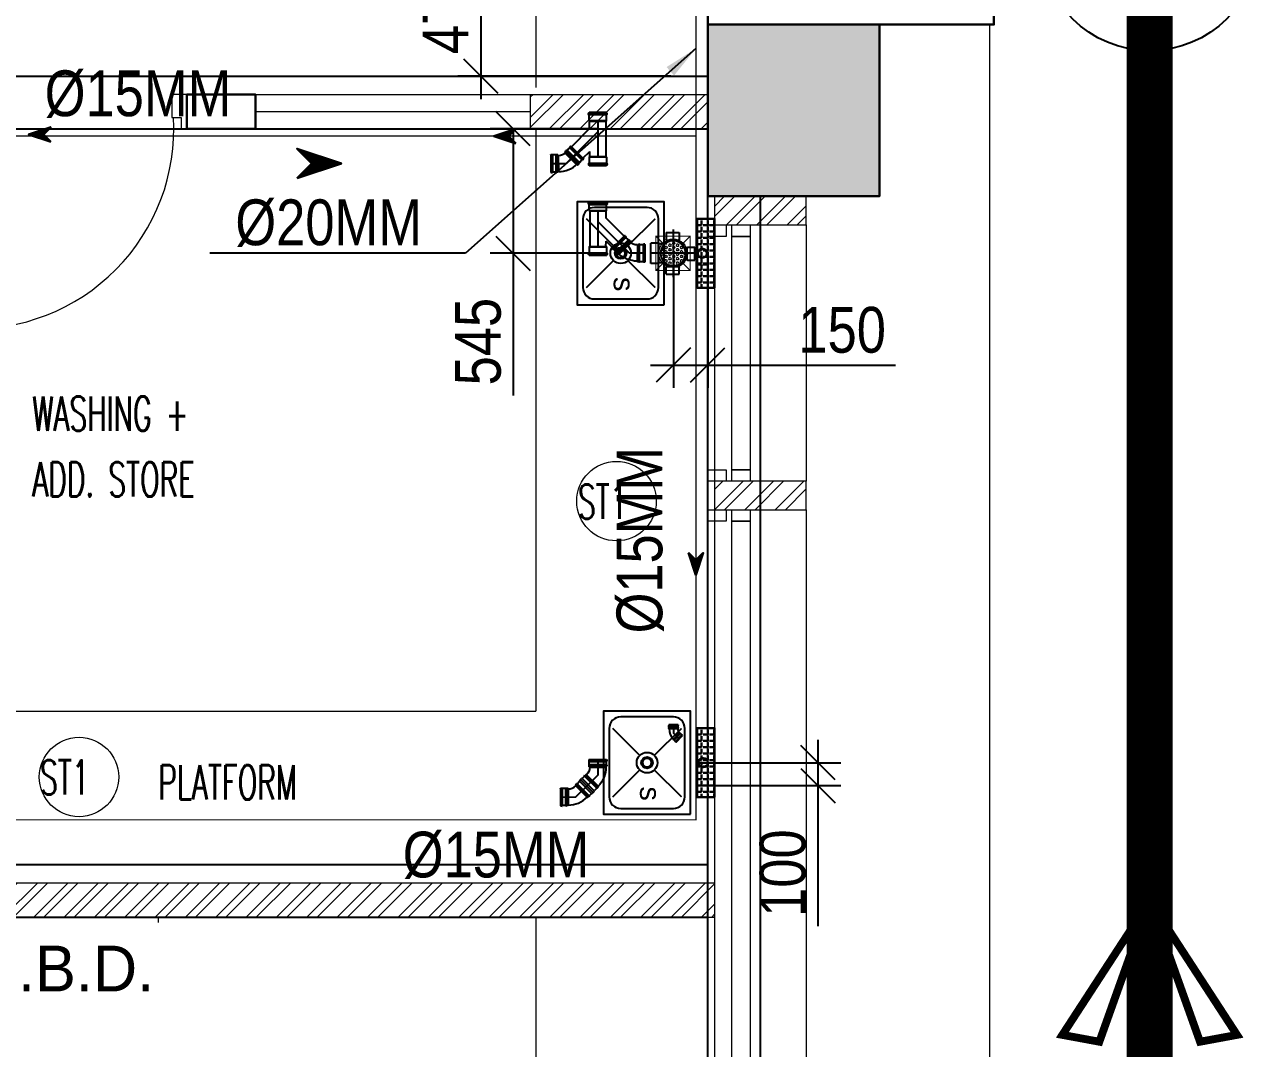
# Model space of a CAD drawing. Header units: inches. Extents: x 5899882 to 5988838, y -468923 to -96891.
# Drawn here: x 5976246 to 5981633, y -137513 to -133039 of the extents above; entities that cross this region are included whole.
import ezdxf

# ---------------------------------------------------------------- set-up
doc = ezdxf.new("R2010")
doc.units = ezdxf.units.IN
doc.header["$MEASUREMENT"] = 0
doc.linetypes.add('1', pattern=[0])
doc.linetypes.add('CONTINOUS', pattern=[0])
doc.layers.get('Defpoints').update_dxf_attribs({"color": 8})
for name, color, linetype in [('0 - SLC- 900mmx 450mm Drainage chamber FOR ETP', 200, 'Continuous'), ('0 slc Sewage flow', 3, 'Continuous'), ('0- SLC ARCH LAYOUT', 7, 'Continuous'), ('0- SLC DIMENSION', 7, 'Continuous'), ('0-SLC RCC GR. FLOOR', 7, 'Continuous'), ('0-SLC-40 MM Waste water pipe', 3, 'Continuous'), ('0-SLC-75MM WASTE PIPE', 6, 'Continuous'), ('0-SLC-DOMESTIC LINE', 5, 'DOMESTIC_LINE'), ('0-SLC-DRAINAGE CHAMBER', 1, 'Continuous'), ('0-SLC-DRAINAGE LINE FOR ETP', 1, 'CONTINOUS'), ('0-SLC-Multi nahani trap', 6, 'Continuous'), ('0-SLC-Toilet fixture', 5, 'Continuous'), ('A-WALL-PATT', 252, 'Continuous'), ('Beam1', 30, 'Continuous'), ('colaum1', 42, 'Continuous')]:
    doc.layers.add(name, color=color, linetype=linetype)
for name, color, linetype, lineweight in [('0-SLC-100 mm Multi nahani trap jali', 253, 'Continuous', 13), ('ARCL-BOARD', 8, 'Continuous', 9), ('ARCL-HATCH-B', 8, 'Continuous', 5), ('ARLC-COL', 8, 'Continuous', 30), ('ARLC-DIM0', 8, 'Continuous', 5), ('ARLC-DOOR-W', 8, 'Continuous', 5), ('ARLC-ELE0', 8, 'Continuous', 9), ('ARLC-FUR (NOMN)', 8, 'Continuous', 9), ('ARLC-FURN', 8, 'Continuous', 9), ('ARLC-HATCH-C', 8, 'Continuous', 5), ('ARLC-SINK', 8, 'Continuous', 9), ('ARLC-TEXT0', 8, 'Continuous', 20), ('ARLC-WALL', 8, 'Continuous', 15), ('SL- Drainage Line', 30, 'Continuous', 30)]:
    doc.layers.add(name, color=color, linetype=linetype, lineweight=lineweight)
doc.styles.add('ARIAL', font='tahoma.ttf')
doc.styles.add('RS', font='simplex8.shx', dxfattribs={"width": 0.6, "height": 150})
doc.styles.get("Standard").update_dxf_attribs({"font": 'arial.ttf'})
doc.styles.add('swati', font='GOTHIC.TTF')
doc.styles.add('swis cn bt', font='swissc.ttf')
doc.linetypes.add('DOMESTIC_LINE', pattern='A,0.5,-0.2,["DWS",ARIAL,S=0.1,R=0,X=-0.1,Y=-0.05],-0.25', length=0.95)
doc.dimstyles.new('SLC', dxfattribs={"dimtxt": 200, "dimasz": 150, "dimexe": 100, "dimexo": 0, "dimgap": 50, "dimtad": 1, "dimdec": 0, "dimrnd": 5, "dimzin": 1, "dimdsep": 46, "dimtxsty": 'swis cn bt', "dimblk": 'OBLIQUE', "dimcen": 60, "dimdle": 100, "dimclrd": 256, "dimclre": 256, "dimclrt": 256, "dimazin": 0, "dimtfac": 1, "dimtdec": 0, "dimtofl": 0, "dimtmove": 0, "dimatfit": 3, "dimfxl": 0.18, "dimtolj": 1, "dimtzin": 0, "dimarcsym": 0})
pattern_1 = [(45, (-5944591.39, 107027.8), (-66.2912607, 66.2912607), []), (45, (-5944547.2, 107027.8), (-66.2912607, 66.2912607), [])]

# ---------------------------------------------------------------- blocks, each defined once
blk = doc.blocks.new('ARR')
h = blk.add_hatch()
h.set_pattern_fill('ANSI31', color=256)
h.paths.add_polyline_path([(-80, 80), (0, 0), (-80, -80), (162.3, 0)])
at = {"color": 7, "lineweight": 30}
blk.add_lwpolyline([(-80, -80), (0, 0), (-80, 80), (162.3, 0), (-80, -80)], dxfattribs=at)
blk = doc.blocks.new('A$C3F525F3E')
at = {"layer": 'colaum1', "ltscale": 0.1}
blk.add_hatch(color=256, dxfattribs=at).paths.add_polyline_path([(34045, -26025), (34045, -26775), (34795, -26775), (34795, -26025)])
at = {"layer": 'Beam1'}
for p, q in [((25045, -26250), (34045, -26250)), ((25045, -26480), (34045, -26480)), ((34045, -32925), (34045, -26775)), ((34275, -32925), (34275, -26775))]:
    blk.add_line(p, q, dxfattribs=at)
at = {"layer": 'Beam1', "ltscale": 0.1}
for p, q in [((25045, -29695), (34045, -29695)), ((25045, -29925), (34045, -29925))]:
    blk.add_line(p, q, dxfattribs=at)
at = {"layer": 'colaum1'}
blk.add_lwpolyline([(34795, -26025), (34045, -26025), (34045, -26775), (34795, -26775)], close=True, dxfattribs=at)
blk = doc.blocks.new('1248')
at = {"color": 0}
for p, q in [((-21.4, 74.3), (-74.3, 21.4)), ((-15.6, 68.6), (-68.6, 15.6)), ((-57.9, 4.9), (-4.9, 57.9)), ((-1.5, 54.5), (-54.5, 1.5)), ((-21.4, 74.3), (-19.5, 75)), ((-19.5, 75), (-15, 70.5)), ((-15.6, 68.6), (-15, 70.5)), ((-4.9, 57.9), (-15.6, 68.6)), ((-4.9, 57.9), (-3, 58.5)), ((-3, 58.5), (-0.9, 56.5)), ((-1.5, 54.5), (-0.9, 56.5)), ((1, 52.1), (-1.5, 54.5)), ((-74.3, 21.4), (-75, 19.5)), ((-75, 19.5), (-70.6, 15)), ((-68.6, 15.6), (-70.6, 15)), ((-57.9, 4.9), (-68.6, 15.6)), ((-57.9, 4.9), (-58.5, 3)), ((-58.5, 3), (-56.5, 0.9)), ((-54.5, 1.5), (-56.5, 0.9)), ((-52.1, -0.9), (-54.5, 1.5)), ((-52.1, -0.9), (1, 52.1)), ((-52.1, -0.9), (1, 52.1)), ((0.8, 49.3), (-49.3, -0.8)), ((0.8, 49.3), (1, 52.1)), ((34.2, -35.4), (34.3, 35.4)), ((34.3, 35.4), (36.2, 37.5)), ((36.2, 37.5), (39.6, 37.5)), ((36.2, 37.5), (36.2, -37.5)), ((36.2, 37.5), (36.2, -37.5)), ((39.6, 37.5), (40.5, 39.3)), ((39.6, -37.5), (39.6, 37.5)), ((43.5, 39.3), (40.5, 39.3)), ((44.4, 37.5), (43.5, 39.3)), ((44.4, 37.5), (59.5, 37.5)), ((44.4, 37.5), (44.4, -37.5)), ((59.5, 37.5), (60.5, 39.3)), ((59.5, -37.5), (59.5, 37.5)), ((66.8, 39.3), (60.5, 39.3)), ((66.8, 39.3), (67.8, 37.5)), ((67.8, -37.5), (67.8, 37.5)), ((-49.3, -0.8), (-52.1, -0.9)), ((34.2, -35.4), (36.2, -37.5)), ((36.2, -37.5), (39.6, -37.5)), ((39.6, -37.5), (40.5, -39.3)), ((43.5, -39.3), (40.5, -39.3)), ((44.4, -37.5), (43.5, -39.3)), ((44.4, -37.5), (59.5, -37.5)), ((59.5, -37.5), (60.5, -39.3)), ((66.8, -39.3), (60.5, -39.3)), ((67.8, -37.5), (66.8, -39.3))]:
    blk.add_line(p, q, dxfattribs=at)
at = {"color": 8}
blk.add_lwpolyline([(-47.9, 47.9), (0, 0), (67.8, 0)], dxfattribs=at)
at = {"color": 0}
for major_axis, start_param, end_param in [((0, 47.3), 2.356166, 3.141564), ((0, 118.1), 2.356191, 3.14159)]:
    blk.add_ellipse((34.3, 82.7), major_axis=major_axis, ratio=1, start_param=start_param, end_param=end_param, dxfattribs=at)
blk = doc.blocks.new('A$C23A5667F')
at = {"color": 0}
for p, q in [((-192.7, 122), (-122, 192.7)), ((-190.9, 117.9), (-117.9, 190.9)), ((-183.9, 110.8), (-110.8, 183.9)), ((-157.3, 86.6), (-86.6, 157.3)), ((-153.8, 86.6), (-86.6, 153.8)), ((-119, 189.7), (-122, 192.7)), ((-110.8, 187.4), (-114.3, 190.9)), ((-86.9, 157.6), (-112, 182.7)), ((-86.6, 157), (-86.6, 153.8)), ((-86.6, 153.8), (19.7, 47.5)), ((-189.7, 119), (-192.7, 122)), ((-187.4, 110.8), (-190.9, 114.3)), ((-157.6, 86.9), (-182.7, 112)), ((-157, 86.6), (-153.8, 86.6)), ((-153.8, 86.6), (-114.7, 47.5)), ((-193.3, 50), (-197.5, 50)), ((-197.5, -50), (-197.5, 50)), ((-193.3, -51.7), (-193.3, 51.7)), ((-185.8, 54.2), (-190.8, 54.2)), ((-183.3, -51.7), (-183.3, 51.7)), ((-147.8, 50), (-183.3, 50)), ((-147.5, -50), (-147.5, 50)), ((-147.3, 49.8), (-145, 47.5)), ((-145, -47.5), (-145, 47.5)), ((63.4, 49.8), (61.2, 47.5)), ((61.2, -47.5), (61.2, 47.5)), ((63.7, -50), (63.7, 50)), ((64, 50), (99.5, 50)), ((99.5, -51.7), (99.5, 51.7)), ((102, 54.2), (107, 54.2)), ((109.5, -51.7), (109.5, 51.7)), ((109.5, 50), (113.7, 50)), ((113.7, -50), (113.7, 50)), ((-193.3, -50), (-197.5, -50)), ((-185.8, -54.2), (-190.8, -54.2)), ((-147.8, -50), (-183.3, -50)), ((-147.3, -49.8), (-145, -47.5)), ((63.4, -49.8), (61.2, -47.5)), ((64, -50), (99.5, -50)), ((102, -54.2), (107, -54.2)), ((109.5, -50), (113.7, -50))]:
    blk.add_line(p, q, dxfattribs=at)
at = {"color": 8}
for points in [[(-120.2, 120.2), (0, 0)], [(61.2, 0), (-145, 0)]]:
    blk.add_lwpolyline(points, dxfattribs=at)
at = {"color": 0}
for points in [[(-145, 47.5), (-114.7, 47.5)], [(19.7, 47.5), (61.2, 47.5)], [(61.2, -47.5), (-145, -47.5)]]:
    blk.add_lwpolyline(points, dxfattribs=at)
for centre, radius, start, end in [((-116.1, 189.2), 2.5, 45, 135), ((-112.6, 185.6), 2.5, 315, 45), ((-87.5, 157), 0.833, 0, 45), ((-189.2, 116.1), 2.5, 135, 225), ((-185.6, 112.6), 2.5, 225, 315), ((-157, 87.5), 0.833, 225, 270), ((-190.8, 51.7), 2.5, 90, 180), ((-185.8, 51.7), 2.5, 0, 90), ((-147.8, 49.2), 0.833, 45, 90), ((64, 49.2), 0.833, 90, 135), ((102, 51.7), 2.5, 90, 180), ((107, 51.7), 2.5, 0, 90), ((-190.8, -51.7), 2.5, 180, 270), ((-185.8, -51.7), 2.5, 270, 0), ((-147.8, -49.2), 0.833, 270, 315), ((64, -49.2), 0.833, 225, 270), ((102, -51.7), 2.5, 180, 270), ((107, -51.7), 2.5, 270, 0)]:
    blk.add_arc(centre, radius, start, end, dxfattribs=at)
blk = doc.blocks.new('frame')
at = {"layer": 'ARLC-DOOR-W', "ltscale": 0.1}
for p, q in [((5733286.3, -31004.3), (5733286.3, -30939.3)), ((5733136.3, -31004.3), (5733136.3, -30979.3)), ((5733136.3, -31004.3), (5733286.3, -31004.3))]:
    blk.add_line(p, q, dxfattribs=at)
blk.add_lwpolyline([(5733286.3, -30939.3), (5733186.3, -30939.3), (5733186.3, -30979.3), (5733136.3, -30979.3)], dxfattribs=at)
blk = doc.blocks.new('gfhmk')
at = {"layer": 'ARLC-DOOR-W', "ltscale": 0.1}
for p, q in [((5733137, -36568), (5732262.9, -36568)), ((5733137, -36568), (5733137, -36608)), ((5733137, -36608), (5732262, -36608))]:
    blk.add_line(p, q, dxfattribs=at)
blk.add_arc((5733137, -36608), 875, 177.3797, 273.233, dxfattribs=at)
blk = doc.blocks.new('sink450')
at = {"layer": 'ARLC-SINK'}
for p, q in [((5952386.3, -145910.2), (5952504.4, -146028.4)), ((5952686.3, -145910.2), (5952568.1, -146028.4)), ((5952504.4, -146092), (5952386.3, -146210.2)), ((5952568.1, -146092), (5952686.3, -146210.2))]:
    blk.add_line(p, q, dxfattribs=at)
blk.add_lwpolyline([(5952311.3, -146250.2), (5952761.3, -146250.2), (5952761.3, -145870.2), (5952311.3, -145870.2)], close=True, dxfattribs=at)
blk.add_lwpolyline([(5952386.3, -146225.2), (5952686.3, -146225.2, 0.414214), (5952736.3, -146175.2), (5952736.3, -145945.2, 0.414214), (5952686.3, -145895.2), (5952386.3, -145895.2, 0.414214), (5952336.3, -145945.2), (5952336.3, -146175.2, 0.414214)], format="xyb", close=True, dxfattribs=at)
for radius in [45, 25]:
    blk.add_circle((5952536.3, -146060.2), radius, dxfattribs=at)
at = {"layer": 'ARLC-FURN', "insert": (5952068.9, -146037.5), "char_height": 0.2, "width": 58.389, "attachment_point": 1}
blk.add_mtext('s', dxfattribs=at)
at = {"layer": 'ARLC-SINK'}
blk.add_text('s', height=90, dxfattribs=at).set_placement((5952640.1, -146090.8))
blk = doc.blocks.new('gr.floor')
at = {"layer": 'ARCL-HATCH-B'}
h = blk.add_hatch(dxfattribs=at)
h.set_pattern_fill('ANSI32', color=256, scale=250)
h.set_pattern_definition(pattern_1)
h.paths.add_polyline_path([(34045, -26330), (33270, -26330), (33270, -26480), (34045, -26480)])
h = blk.add_hatch(dxfattribs=at)
h.set_pattern_fill('ANSI32', color=256, scale=250)
h.set_pattern_definition(pattern_1)
h.paths.add_polyline_path([(34475, -26775), (34075, -26775), (34075, -26900), (34475, -26900)])
h = blk.add_hatch(dxfattribs=at)
h.set_pattern_fill('ANSI32', color=256, scale=250)
h.set_pattern_definition(pattern_1)
h.paths.add_polyline_path([(34475, -28020), (34075, -28020), (34075, -28145), (34475, -28145)])
h = blk.add_hatch(dxfattribs=at)
h.set_pattern_fill('ANSI32', color=256, scale=250)
h.set_pattern_definition(pattern_1)
h.paths.add_polyline_path([(34075, -29775), (30920, -29775), (30920, -29925), (31645, -29925), (34075, -29925)])
at = {"layer": 'ARLC-HATCH-C', "ltscale": 0.1}
blk.add_hatch(color=256, dxfattribs=at).paths.add_polyline_path([(34045, -26025), (34045, -26775), (34795, -26775), (34795, -26025)])
at = {"layer": 'ARCL-BOARD'}
blk.add_lwpolyline([(30445, -29925), (31645, -29925), (31645, -29975), (30445, -29975)], close=True, dxfattribs=at)
at = {"layer": 'ARLC-COL'}
for points in [[(34045, -25900), (35295, -25900), (35295, -26025), (34045, -26025)], [(34795, -26025), (34045, -26025), (34045, -26775), (34795, -26775)], [(31770, -26330), (32070, -26330), (32070, -26480), (31770, -26480)]]:
    blk.add_lwpolyline(points, close=True, dxfattribs=at)
at = {"layer": 'ARLC-DIM0'}
for points in [[(34125, -26900), (34125, -26950), (34045, -26950), (34045, -26900)], [(34125, -27970), (34125, -28020), (34045, -28020), (34045, -27970)], [(34125, -28145), (34125, -28195), (34045, -28195), (34045, -28145)]]:
    blk.add_lwpolyline(points, close=True, dxfattribs=at)
at = {"layer": 'ARLC-DOOR-W'}
for p, q in [((32070, -26330), (33270, -26330)), ((32070, -26405), (33270, -26405)), ((32070, -26480), (33270, -26480))]:
    blk.add_line(p, q, dxfattribs=at)
for points in [[(34230, -26900), (34230, -26950), (34150, -26950), (34150, -26900)], [(34150, -26950), (34230, -26950), (34230, -27970), (34150, -27970)], [(34230, -27970), (34230, -28020), (34150, -28020), (34150, -27970)], [(34230, -28145), (34230, -28195), (34150, -28195), (34150, -28145)], [(34150, -28195), (34230, -28195), (34230, -31505), (34150, -31505)]]:
    blk.add_lwpolyline(points, close=True, dxfattribs=at)
at = {"layer": 'ARLC-ELE0'}
for p, q in [((35275, -26025), (35275, -41175)), ((34075, -26900), (34075, -28020)), ((34475, -26900), (34475, -28020)), ((34075, -28145), (34075, -31555)), ((34475, -28145), (34475, -31555))]:
    blk.add_line(p, q, dxfattribs=at)
at = {"layer": 'ARLC-FUR (NOMN)'}
for centre in [(33646.6, -28107), (31299.4, -29312.6)]:
    blk.add_circle(centre, 173.6, dxfattribs=at)
at = {"layer": 'ARLC-FURN'}
for p, q in [((33295, -20250), (33295, -26300)), ((33295, -26480), (33295, -29025)), ((30770, -29025), (33295, -29025)), ((33295, -29925), (33295, -39825))]:
    blk.add_line(p, q, dxfattribs=at)
at = {"layer": 'ARLC-WALL', "ltscale": 0.1}
for p, q in [((33270, -26330), (34045, -26330)), ((33270, -26330), (33270, -26480)), ((33270, -26480), (34045, -26480)), ((30920, -29775), (34075, -29775)), ((30920, -29925), (34075, -29925))]:
    blk.add_line(p, q, dxfattribs=at)
at = {"layer": 'ARLC-WALL', "ltscale": 0.005}
for p, q in [((34275, -26900), (34275, -28020)), ((34275, -28145), (34275, -31555))]:
    blk.add_line(p, q, dxfattribs=at)
at = {"layer": 'ARLC-WALL'}
for points in [[(34475, -26775), (34075, -26775), (34075, -26900), (34475, -26900)], [(34475, -28020), (34075, -28020), (34075, -28145), (34475, -28145)]]:
    blk.add_lwpolyline(points, close=True, dxfattribs=at)
at = {"rotation": 90}
for name, p in [('frame', (765.7, -5759616.3)), ('gfhmk', (-5769.3, -5759616.3))]:
    blk.add_blockref(name, p, dxfattribs=at)
at = {"layer": 'ARLC-FURN', "rotation": 270}
for p in [(179725.2, 5925512.4), (179840.2, 5923286.3)]:
    blk.add_blockref('sink450', p, dxfattribs=at)
at = {"layer": 'ARLC-FUR (NOMN)', "style": 'RS', "width": 0.6}
for p in [(33478.7, -28184), (31129.5, -29389.6)]:
    blk.add_text('ST1', height=150, dxfattribs=at).set_placement(p)
at = {"layer": 'ARLC-TEXT0', "style": 'RS', "width": 0.6}
for s, p in [('WASHING + ', (31095.9, -27799.7)), ('ADD. STORE ', (31095.9, -28087.1)), ('PLATFORM', (31645.8, -29411.2))]:
    blk.add_text(s, height=150, dxfattribs=at).set_placement(p)
at = {"layer": 'ARCL-BOARD', "ltscale": 350, "insert": (31241.1, -30151), "char_height": 200, "width": 641.876, "attachment_point": 5, "style": 'swati', "bg_fill": 2}
blk.add_mtext('S.B.D.', dxfattribs=at)
blk = doc.blocks.new('sink22')
at = {"color": 0}
for p, q in [((-150, 150), (-31.8, 31.8)), ((-150, 150), (-31.8, 31.8)), ((31.8, 31.8), (150, 150)), ((31.8, 31.8), (150, 150)), ((-150, -150), (-31.8, -31.8)), ((-150, -150), (-31.8, -31.8)), ((31.8, -31.8), (150, -150)), ((31.8, -31.8), (150, -150))]:
    blk.add_line(p, q, dxfattribs=at)
blk.add_lwpolyline([(-225, -190), (225, -190), (225, 190), (-225, 190)], close=True, dxfattribs=at)
blk.add_lwpolyline([(-150, -165), (150, -165, 0.414214), (200, -115), (200, 115, 0.414214), (150, 165), (-150, 165, 0.414214), (-200, 115), (-200, -115, 0.414214)], format="xyb", close=True, dxfattribs=at)
for radius in [45, 45, 25, 25]:
    blk.add_circle((0, 0), radius, dxfattribs=at)
blk = doc.blocks.new('FD COVER')
at = {"layer": '0-SLC-100 mm Multi nahani trap jali'}
h = blk.add_hatch(color=1, dxfattribs=at)
h.paths.add_polyline_path([(52.4, 0, 1), (-52.4, 0, 1)])
h.paths.add_polyline_path([(-49.7, 0, -1), (49.7, 0, -1)], flags=16)
h = blk.add_hatch(dxfattribs=at)
h.set_pattern_fill('HEX', color=1, scale=45.193777, style=0)
h.set_pattern_definition([(0, (-4759.384, 4380.386), (0, 9.78474), [5.649222, -11.298444]), (120, (-4759.384, 4380.386), (-8.473833, -4.89237), [5.649222, -11.298444]), (60, (-4753.735, 4380.386), (-8.473833, 4.89237), [5.649222, -11.298444])])
h.paths.add_polyline_path([(-49.7, 0, 1), (49.7, 0, 1)])
at = {"layer": '0-SLC-100 mm Multi nahani trap jali', "color": 1, "ltscale": 3}
for p, q in [((-75, 75), (-44.2, 44.2)), ((75, 75), (44.2, 44.2)), ((-44.2, -44.2), (-75, -75)), ((44.2, -44.2), (75, -75))]:
    blk.add_line(p, q, dxfattribs=at)
at = {"layer": '0-SLC-100 mm Multi nahani trap jali', "color": 1, "ltscale": 3, "const_width": 3.75}
blk.add_lwpolyline([(-75, -75), (75, -75), (75, 75), (-75, 75)], close=True, dxfattribs=at)
at = {"layer": '0-SLC-100 mm Multi nahani trap jali', "color": 1, "ltscale": 3}
blk.add_circle((0, 0), 62.5, dxfattribs=at)
blk = doc.blocks.new('A$C52224D05')
at = {"layer": '0-SLC-Multi nahani trap', "linetype": 'Continuous'}
h = blk.add_hatch(color=256, dxfattribs=at)
h.paths.add_polyline_path([(58.1, 0, 1), (-57.9, 0, 1)])
h.paths.add_polyline_path([(-54.9, 0, -1), (55.1, 0, -1)], flags=16)
for p, q in [((-25.9, 91.4), (-25.9, 77.8)), ((31.1, 91.4), (-25.9, 91.4)), ((-25.9, 77.8), (-25.9, 60.2)), ((28.7, 57.9), (-23.6, 57.9)), ((-22.4, 57.9), (-22.4, 50.2)), ((0, 103.7), (0, -103.7)), ((27.6, 57.9), (27.6, 47.6)), ((31.1, 91.4), (31.1, 77.8)), ((31.1, 77.8), (31.1, 60.2)), ((-96.3, 0), (95.2, 0)), ((-78.2, 26.7), (-93.7, 26.7)), ((-93.7, -30.2), (-93.7, 26.7)), ((-62.6, 26.7), (-78.2, 26.7)), ((-60.3, -27.9), (-60.3, 24.4)), ((-60.3, 23.3), (-50.5, 23.3)), ((41.1, 41), (63, 41)), ((63, -41.5), (63, 41.5)), ((65.5, 44), (74, 44)), ((74, 44), (97.8, 44)), ((97.8, -44), (97.8, 44)), ((-78.2, -30.2), (-93.7, -30.2)), ((-62.6, -30.2), (-77.7, -30.2)), ((-60.3, -26.7), (-50.5, -26.7)), ((-22.4, -57.9), (-22.4, -50.2)), ((27.6, -57.9), (27.6, -47.6)), ((41.1, -41), (63, -41)), ((65.5, -44), (74, -44)), ((74, -44), (97.8, -44)), ((-25.9, -77.8), (-25.9, -60.2)), ((-25.9, -91.4), (-25.9, -77.8)), ((31.1, -91.4), (-25.9, -91.4)), ((28.7, -57.9), (-23.6, -57.9)), ((31.1, -77.8), (31.1, -60.2)), ((31.1, -91.4), (31.1, -77.8))]:
    blk.add_line(p, q, dxfattribs=at)
blk.add_circle((0.1, 0), 55, dxfattribs=at)
for centre, radius, start, end in [((-23.6, 60.2), 2.33, 180, 270), ((28.7, 60.2), 2.33, 270, 0), ((-62.6, 24.4), 2.33, 0, 90), ((65.5, 41.5), 2.5, 90, 180), ((-62.6, -27.9), 2.33, 270, 0), ((65.5, -41.5), 2.5, 180, 270), ((-23.6, -60.2), 2.33, 90, 180), ((28.7, -60.2), 2.33, 0, 90)]:
    blk.add_arc(centre, radius, start, end, dxfattribs=at)
blk = doc.blocks.new('_OBLIQUE')
at = {"color": 0, "linetype": 'ByBlock'}
blk.add_line((-0.5, -0.5), (0.5, 0.5), dxfattribs=at)
blk = doc.blocks.new('*D447')
at = {"layer": '0- SLC DIMENSION', "lineweight": -2, "transparency": 16777216}
for p, q in [((5979078.9, -134038.7), (5979078.9, -134627)), ((5979228.9, -134038.7), (5979228.9, -134627)), ((5978978.9, -134527), (5979228.9, -134527)), ((5979228.9, -134527), (5980048.6, -134527))]:
    blk.add_line(p, q, dxfattribs=at)
at = {"layer": 'Defpoints', "color": 0, "transparency": 16777216}
for p in [(5979078.9, -134038.7), (5979228.9, -134038.7), (5979228.9, -134527)]:
    blk.add_point(p, dxfattribs=at)
at = {"layer": '0- SLC DIMENSION', "lineweight": -2, "transparency": 16777216, "xscale": 150, "yscale": 150, "zscale": 150, "rotation": 180}
blk.add_blockref('_OBLIQUE', (5979078.9, -134527), dxfattribs=at)
at = {"layer": '0- SLC DIMENSION', "lineweight": -2, "transparency": 16777216, "xscale": 150, "yscale": 150, "zscale": 150}
blk.add_blockref('_OBLIQUE', (5979228.9, -134527), dxfattribs=at)
at = {"layer": '0- SLC DIMENSION', "transparency": 16777216, "insert": (5979816, -134374.3), "char_height": 200, "attachment_point": 5, "style": 'swis cn bt'}
blk.add_mtext('\\A1;150', dxfattribs=at)
blk = doc.blocks.new('*D448')
at = {"layer": '0- SLC DIMENSION', "lineweight": -2, "transparency": 16777216}
for p, q in [((5978749.2, -133494.5), (5978278.9, -133494.5)), ((5978378.9, -133494.5), (5978378.9, -134138.7)), ((5978749.2, -134038.7), (5978278.9, -134038.7)), ((5978378.9, -134038.7), (5978378.9, -134660.6))]:
    blk.add_line(p, q, dxfattribs=at)
at = {"layer": 'Defpoints', "color": 0, "transparency": 16777216}
for p in [(5978378.9, -133494.5), (5978749.2, -133494.5), (5978749.2, -134038.7)]:
    blk.add_point(p, dxfattribs=at)
at = {"layer": '0- SLC DIMENSION', "lineweight": -2, "transparency": 16777216, "xscale": 150, "yscale": 150, "zscale": 150}
for p, rotation in [((5978378.9, -133494.5), 90), ((5978378.9, -134038.7), 270)]:
    blk.add_blockref('_OBLIQUE', p, dxfattribs=dict(at, rotation=rotation))
at = {"layer": '0- SLC DIMENSION', "transparency": 16777216, "insert": (5978226.3, -134424.6), "char_height": 200, "attachment_point": 5, "rotation": 90, "style": 'swis cn bt'}
blk.add_mtext('\\A1;545', dxfattribs=at)
blk = doc.blocks.new('*D487')
at = {"layer": '0- SLC DIMENSION', "lineweight": -2, "transparency": 16777216}
for p, q in [((5978237.5, -132689.5), (5978237.5, -133364.5)), ((5979067.7, -132789.5), (5978137.5, -132789.5)), ((5979067.7, -133264.5), (5978137.5, -133264.5))]:
    blk.add_line(p, q, dxfattribs=at)
at = {"layer": 'Defpoints', "color": 0, "transparency": 16777216}
for p in [(5979067.7, -132789.5), (5978237.5, -133264.5), (5979067.7, -133264.5)]:
    blk.add_point(p, dxfattribs=at)
at = {"layer": '0- SLC DIMENSION', "lineweight": -2, "transparency": 16777216, "xscale": 150, "yscale": 150, "zscale": 150}
for p, rotation in [((5978237.5, -132789.5), 90), ((5978237.5, -133264.5), 270)]:
    blk.add_blockref('_OBLIQUE', p, dxfattribs=dict(at, rotation=rotation))
at = {"layer": '0- SLC DIMENSION', "transparency": 16777216, "insert": (5978085, -132977), "char_height": 200, "attachment_point": 5, "rotation": 90, "style": 'swis cn bt'}
blk.add_mtext('\\A1;475', dxfattribs=at)
blk = doc.blocks.new('2549')
at = {"layer": 'SL- Drainage Line', "color": 3, "lineweight": 0, "const_width": 0.0343}
for points in [[(0, 0), (-0.5863, 0.3813), (-0.6162, 0.2198), (0, 0)], [(0, 0), (-0.5863, -0.3813), (-0.6162, -0.2198), (0, 0)]]:
    blk.add_lwpolyline(points, dxfattribs=at)
blk = doc.blocks.new('DDDDDDDDDDDD')
at = {"layer": '0-SLC-DRAINAGE CHAMBER', "color": 20}
for radius in [474.5, 300]:
    blk.add_circle((0, 0), radius, dxfattribs=at)
blk = doc.blocks.new('*D590')
at = {"layer": '0- SLC DIMENSION', "lineweight": -2, "transparency": 16777216}
for p, q in [((5979710, -136164.5), (5979710, -136364.5)), ((5979177.6, -136264.5), (5979810, -136264.5)), ((5979177.6, -136364.5), (5979810, -136364.5)), ((5979710, -136364.5), (5979710, -136979.7))]:
    blk.add_line(p, q, dxfattribs=at)
at = {"layer": 'Defpoints', "color": 0, "transparency": 16777216}
for p in [(5979177.6, -136264.5), (5979177.6, -136364.5), (5979710, -136364.5)]:
    blk.add_point(p, dxfattribs=at)
at = {"layer": '0- SLC DIMENSION', "lineweight": -2, "transparency": 16777216, "xscale": 150, "yscale": 150, "zscale": 150}
for p, rotation in [((5979710, -136264.5), 90), ((5979710, -136364.5), 270)]:
    blk.add_blockref('_OBLIQUE', p, dxfattribs=dict(at, rotation=rotation))
at = {"layer": '0- SLC DIMENSION', "transparency": 16777216, "insert": (5979557.3, -136747.1), "char_height": 200, "attachment_point": 5, "rotation": 90, "style": 'swis cn bt'}
blk.add_mtext('\\A1;100', dxfattribs=at)

msp = doc.modelspace()

# ---------------------------------------------------------------- block references
at = {"layer": '0- SLC ARCH LAYOUT'}
msp.add_blockref('gr.floor', (5945183.9, -107014.5), dxfattribs=at)

# ---------------------------------------------------------------- next in the draw order: hatches: boundary and pattern name
at = {"layer": 'A-WALL-PATT', "lineweight": 30}
h = msp.add_hatch(dxfattribs=at)
h.set_pattern_fill('ANGLE', color=8, scale=4, angle=-270)
h.set_pattern_definition([(90, (5969562.144, -166045.985), (-27.94, 2e-14), [20.32, -7.62]), (180, (5969562.144, -166045.985), (-2e-14, -27.94), [20.32, -7.62])])
h.paths.add_polyline_path([(5979258.9, -134189.1), (5979258.9, -133887.4), (5979182.2, -133887.4), (5979182.3, -134189.1)])
h = msp.add_hatch(dxfattribs=at)
h.set_pattern_fill('ANGLE', color=8, scale=4, angle=-270)
h.set_pattern_definition([(90, (5969562.144, -168272.188), (-27.94, 2e-14), [20.32, -7.62]), (180, (5969562.144, -168272.188), (-2e-14, -27.94), [20.32, -7.62])])
h.paths.add_polyline_path([(5979258.9, -136415.3), (5979258.9, -136113.6), (5979182.2, -136113.7), (5979182.3, -136415.3)])

# ---------------------------------------------------------------- next in the draw order: linework, layer by layer
at = {"layer": '0-SLC-40 MM Waste water pipe', "lineweight": 30}
for centre in [(5978848.9, -134038.3), (5979205, -134038.3), (5978963.5, -136264.5), (5978963.5, -136264.5), (5979208.9, -136264.5)]:
    msp.add_circle(centre, 20, dxfattribs=at)
at = {"layer": '0-SLC-DOMESTIC LINE', "color": 5, "linetype": '1', "const_width": 5}
for points in [[(5979177.6, -132889.5), (5979177.6, -133519.5)], [(5975378.8, -133571.1), (5975378.8, -133526.1), (5979177.6, -133526.1)], [(5979228.9, -136364.5), (5979177.6, -136364.5), (5979177.6, -133519.5)], [(5979228.9, -134089.5), (5979177.6, -134089.5)], [(5971388.9, -136514.4), (5979177.6, -136514.4), (5979177.6, -136364.5)], [(5979177.6, -136364.5), (5979177.6, -136364.5), (5979228.9, -136364.5)]]:
    msp.add_lwpolyline(points, dxfattribs=at)
at = {"layer": '0-SLC-DRAINAGE LINE FOR ETP', "color": 1, "linetype": 'ByBlock', "lineweight": 30, "ltscale": 0.3, "const_width": 200}
msp.add_lwpolyline([(5981158.9, -141039.5), (5981158.9, -132979.5)], dxfattribs=at)
at = {"layer": 'A-WALL-PATT', "color": 8, "lineweight": 30}
for points in [[(5979258.9, -134189.1), (5979258.9, -133887.4), (5979182.2, -133887.4), (5979182.3, -134189.1)], [(5979258.9, -136415.3), (5979258.9, -136113.6), (5979182.2, -136113.7), (5979182.3, -136415.3)]]:
    msp.add_lwpolyline(points, close=True, dxfattribs=at)

# ---------------------------------------------------------------- next in the draw order: block references
at = {"layer": '0 - SLC- 900mmx 450mm Drainage chamber FOR ETP'}
msp.add_blockref('DDDDDDDDDDDD', (5981158.8, -132679.5), dxfattribs=at)
at = {"layer": '0 slc Sewage flow', "xscale": -1000, "yscale": 1000, "zscale": 1000, "rotation": 270.000000000137}
msp.add_blockref('2549', (5981158.9, -136867.8), dxfattribs=at)
at = {"layer": '0-SLC RCC GR. FLOOR', "color": 1}
msp.add_blockref('A$C3F525F3E', (5945183.9, -107014.5), dxfattribs=at)
at = {"layer": '0-SLC-100 mm Multi nahani trap jali', "lineweight": -3, "rotation": 180}
msp.add_blockref('FD COVER', (5979077.5, -134038.4), dxfattribs=at)
at = {"layer": '0-SLC-40 MM Waste water pipe', "lineweight": 30, "xscale": 0.53336504783528, "yscale": 0.53336504783528, "zscale": 0.53336504783528, "rotation": 315.0029977057271}
msp.add_blockref('1248', (5979079.3, -136134.9), dxfattribs=at)
at = {"layer": '0-SLC-75MM WASTE PIPE'}
for name, p, xscale, yscale, zscale, rotation in [('A$C23A5667F', (5978748.9, -133508), 0.75, 0.75, 0.75, 90.05135744879719), ('1248', (5978610.8, -133646.1), 1.000059464691145, 1.000059464691145, 1.000059464691145, 45.05436384567314), ('A$C23A5667F', (5978749.1, -133899.4), -0.75, 0.75, 0.75, 269.9486425512028), ('1248', (5978887.2, -134037.5), -1.000059464691145, 1.000059464691145, 1.000059464691145, 314.9456361543268), ('1248', (5978748.9, -136318.6), -1.000059464691145, 1.000059464691145, 1.000059464691145, 45.04933871920021), ('1248', (5978653.2, -136414.5), 1.000059464691145, 1.000059464691145, 1.000059464691145, 45.05436384567314)]:
    msp.add_blockref(name, p, dxfattribs=dict(at, xscale=xscale, yscale=yscale, zscale=zscale, rotation=rotation))
at = {"layer": '0-SLC-75MM WASTE PIPE', "color": 8, "xscale": 0.8, "yscale": 0.8, "zscale": 0.8}
msp.add_blockref('ARR', (5977499.7, -133646), dxfattribs=at)
at = {"layer": '0-SLC-DOMESTIC LINE', "color": 5, "linetype": '1', "xscale": -0.4, "yscale": 0.4, "zscale": 0.4}
for p in [(5976328.1, -133519.5), (5978359.5, -133526.1)]:
    msp.add_blockref('ARR', p, dxfattribs=at)
at = {"layer": '0-SLC-DOMESTIC LINE', "color": 5, "linetype": '1', "xscale": 0.4, "yscale": 0.4, "zscale": 0.4, "rotation": 270}
msp.add_blockref('ARR', (5979177.6, -135380), dxfattribs=at)
at = {"layer": '0-SLC-Multi nahani trap', "linetype": 'Continuous', "extrusion": (0, 0, -1), "zscale": -1}
msp.add_blockref('A$C52224D05', (-5979078.3, -134038.7), dxfattribs=at)
at = {"layer": '0-SLC-Toilet fixture', "color": 140, "rotation": 90}
for p in [(5978848.9, -134038.3), (5978963.9, -136264.5)]:
    msp.add_blockref('sink22', p, dxfattribs=at)

# ---------------------------------------------------------------- next in the draw order: texts
at = {"layer": '0-SLC-DOMESTIC LINE', "linetype": '1', "char_height": 200, "width": 687.595, "attachment_point": 1}
for s, insert in [('{\\fSwis721 Cn BT|b0|i0|c0|p34;%%C15MM}', (5976333.4, -133239.4)), ('{\\fSwis721 Cn BT|b0|i0|c0|p34;%%C20MM}', (5977165.9, -133803.2)), ('{\\fSwis721 Cn BT|b0|i0|c0|p34;%%C15MM}', (5977897, -136566))]:
    msp.add_mtext(s, dxfattribs=dict(at, insert=insert))
at = {"layer": '0-SLC-DOMESTIC LINE', "linetype": '1', "insert": (5978830.5, -135699.6), "char_height": 200, "width": 687.595, "attachment_point": 1, "rotation": 90}
msp.add_mtext('{\\fSwis721 Cn BT|b0|i0|c0|p34;%%C15MM}', dxfattribs=at)

# ---------------------------------------------------------------- next in the draw order: dimensions: what is measured, and where the dimension line sits
at = {"layer": '0- SLC DIMENSION'}
for base, p1, p2, picture, middle in [((5978237.5, -133264.5), (5979067.7, -132789.5), (5979067.7, -133264.5), '*D487', (5978237.5, -132977)), ((5978378.9, -133494.5), (5978749.2, -134038.7), (5978749.2, -133494.5), '*D448', (5978378.9, -134424.6))]:
    dim = msp.add_linear_dim(base=base, p1=p1, p2=p2, angle=90, dimstyle='SLC', override={"dimfxl": 0}, dxfattribs=at)
    dim.commit()
    dim.dimension.update_dxf_attribs({"geometry": picture, "text_midpoint": middle, "dimtype": 160})
dim = msp.add_linear_dim(base=(5979228.9, -134527), p1=(5979078.9, -134038.7), p2=(5979228.9, -134038.7), dimstyle='SLC', override={"dimfxl": 0}, dxfattribs=at)
dim.commit()
dim.dimension.update_dxf_attribs({"geometry": '*D447', "text_midpoint": (5979816, -134527), "dimtype": 160})
dim = msp.add_linear_dim(base=(5979710, -136364.5), p1=(5979177.6, -136264.5), p2=(5979177.6, -136364.5), angle=90, dimstyle='SLC', override={"dimfxl": 0}, dxfattribs=at)
dim.commit()
dim.dimension.update_dxf_attribs({"geometry": '*D590', "text_midpoint": (5979557.3, -136747.1)})

# ---------------------------------------------------------------- next in the draw order: leaders
at = {"layer": '0-SLC-DOMESTIC LINE', "linetype": '1'}
msp.add_leader([(5979177.6, -133143.5), (5978170.5, -134038.7), (5977054.5, -134038.7)], dimstyle='SLC', override={"dimgap": 50, "dimtad": 0, "dimfxlon": 1}, dxfattribs=at)

doc.saveas('drawing.dxf')
